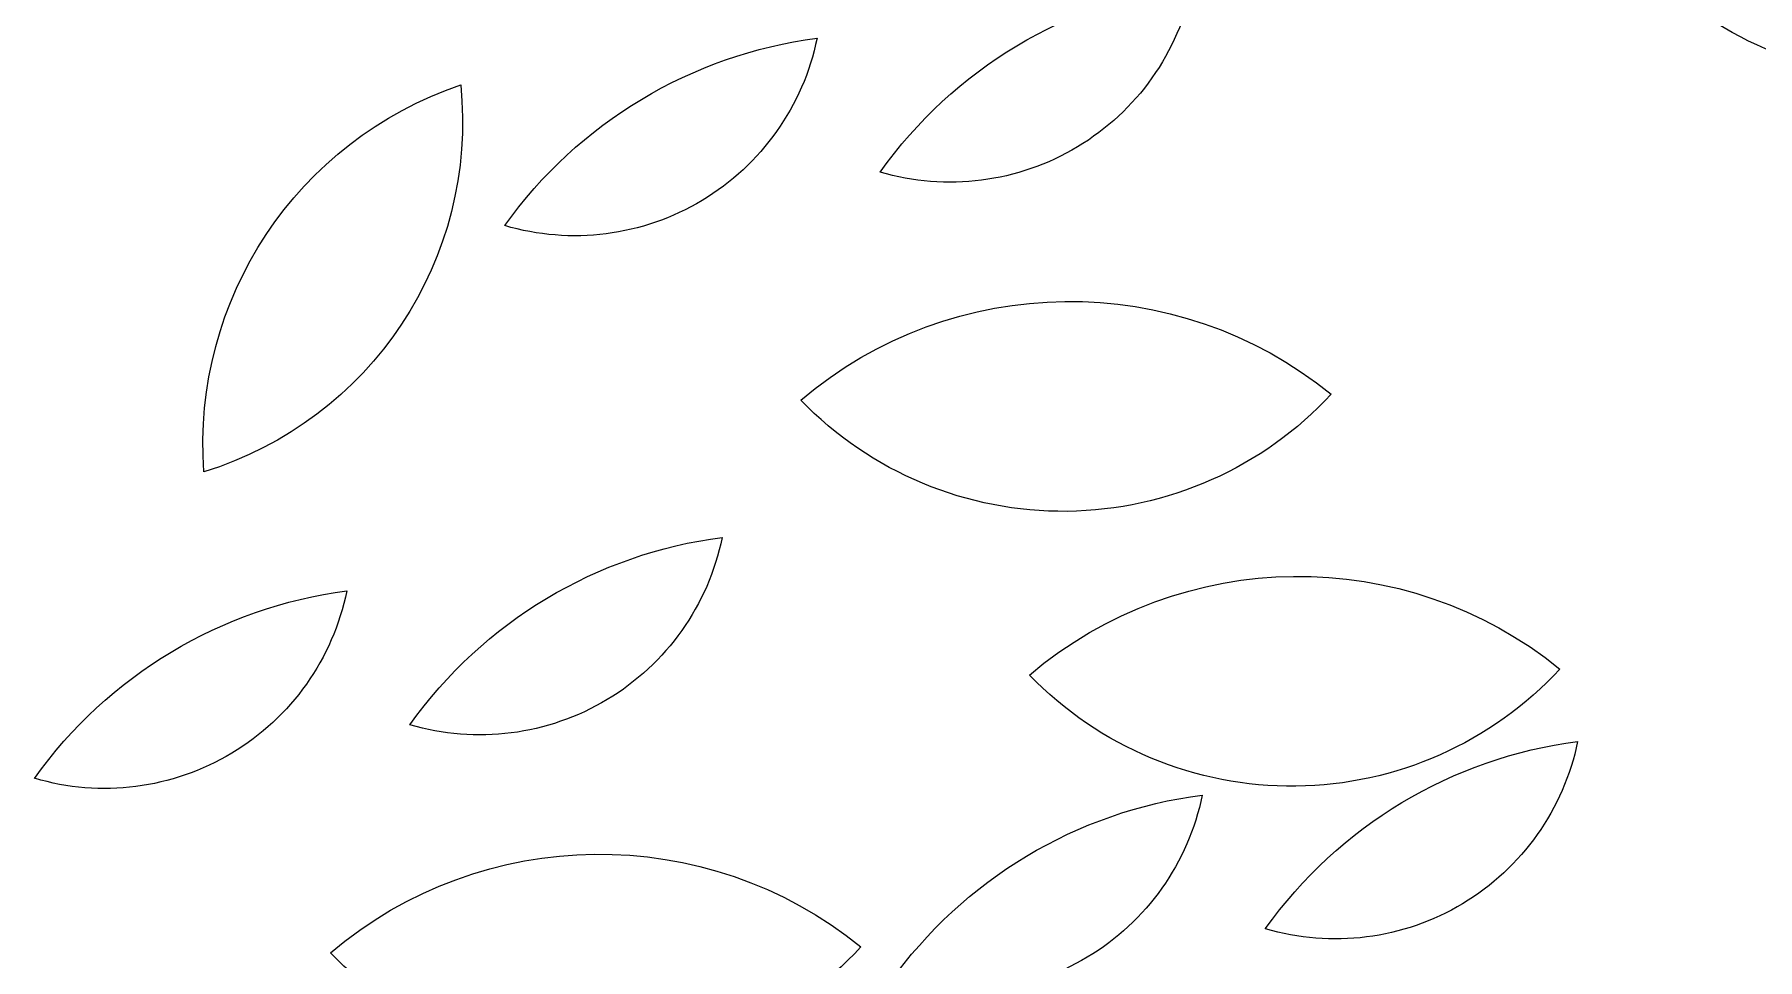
# Model space of a CAD drawing. Header units: metres. Extents: x 1097510 to 2158594, y 877039 to 1751652.
# Drawn here: x 1097625.611 to 1097627.505, y 877197.341 to 877198.358 of the extents above; entities that cross this region are included whole.
import ezdxf

# ---------------------------------------------------------------- set-up
doc = ezdxf.new("R2010")
doc.units = ezdxf.units.M
doc.layers.add('DWGAUTOCAD.COM', color=7, linetype='Continuous')

# ---------------------------------------------------------------- blocks, each defined once
blk = doc.blocks.new('A$C74456AAD')
at = {"color": 62, "linetype": 'Continuous'}
for centre, radius, start, end in [((2.64933, 2.14857), 0.23544, 101.08849, 180.46599), ((2.39875, 2.3531), 0.207, 274.19691, 7.35756), ((2.77178, 1.94318), 0.25798, 35.44964, 82.62254), ((2.94223, 2.22726), 0.14019, 191.61716, 286.45501), ((2.87454, 1.78401), 0.23544, 49.65992, 129.03742), ((2.87821, 2.10744), 0.207, 222.76834, 315.92899), ((2.7449, 1.62816), 0.23544, 49.65992, 129.03742), ((2.74857, 1.95159), 0.207, 222.76834, 315.92899), ((2.72387, 1.79821), 0.14019, 191.61716, 286.45501), ((2.55343, 1.51413), 0.25798, 35.44964, 82.62254), ((2.7662, 1.48375), 0.25798, 35.44964, 82.62254), ((2.93665, 1.76783), 0.14019, 191.61716, 286.45501)]:
    blk.add_arc(centre, radius, start, end, dxfattribs=at)
at = {"color": 64, "linetype": 'Continuous'}
for centre, radius, start, end in [((3.15501, 2.19688), 0.14019, 191.61716, 286.45501), ((2.98456, 1.9128), 0.25798, 35.44964, 82.62254), ((3.42615, 2.12125), 0.20752, 174.19503, 252.93829), ((3.15056, 1.93838), 0.21526, 355.86744, 71.26587), ((3.03834, 1.62983), 0.25798, 35.44964, 82.62254), ((3.20879, 1.91391), 0.14019, 191.61716, 286.45501), ((3.42156, 1.88353), 0.14019, 191.61716, 286.45501), ((3.25112, 1.59945), 0.25798, 35.44964, 82.62254), ((3.14109, 1.47066), 0.23544, 49.65992, 129.03742), ((3.14476, 1.79409), 0.207, 222.76834, 315.92899)]:
    blk.add_arc(centre, radius, start, end, dxfattribs=at)

msp = doc.modelspace()

# ---------------------------------------------------------------- block references
at = {"layer": 'DWGAUTOCAD.COM', "xscale": -1.938528692919776, "yscale": 1.938528692919776, "zscale": 1.938528692919776}
msp.add_blockref('A$C74456AAD', (1097632.3213, 877194.1493), dxfattribs=at)

doc.saveas('drawing.dxf')
